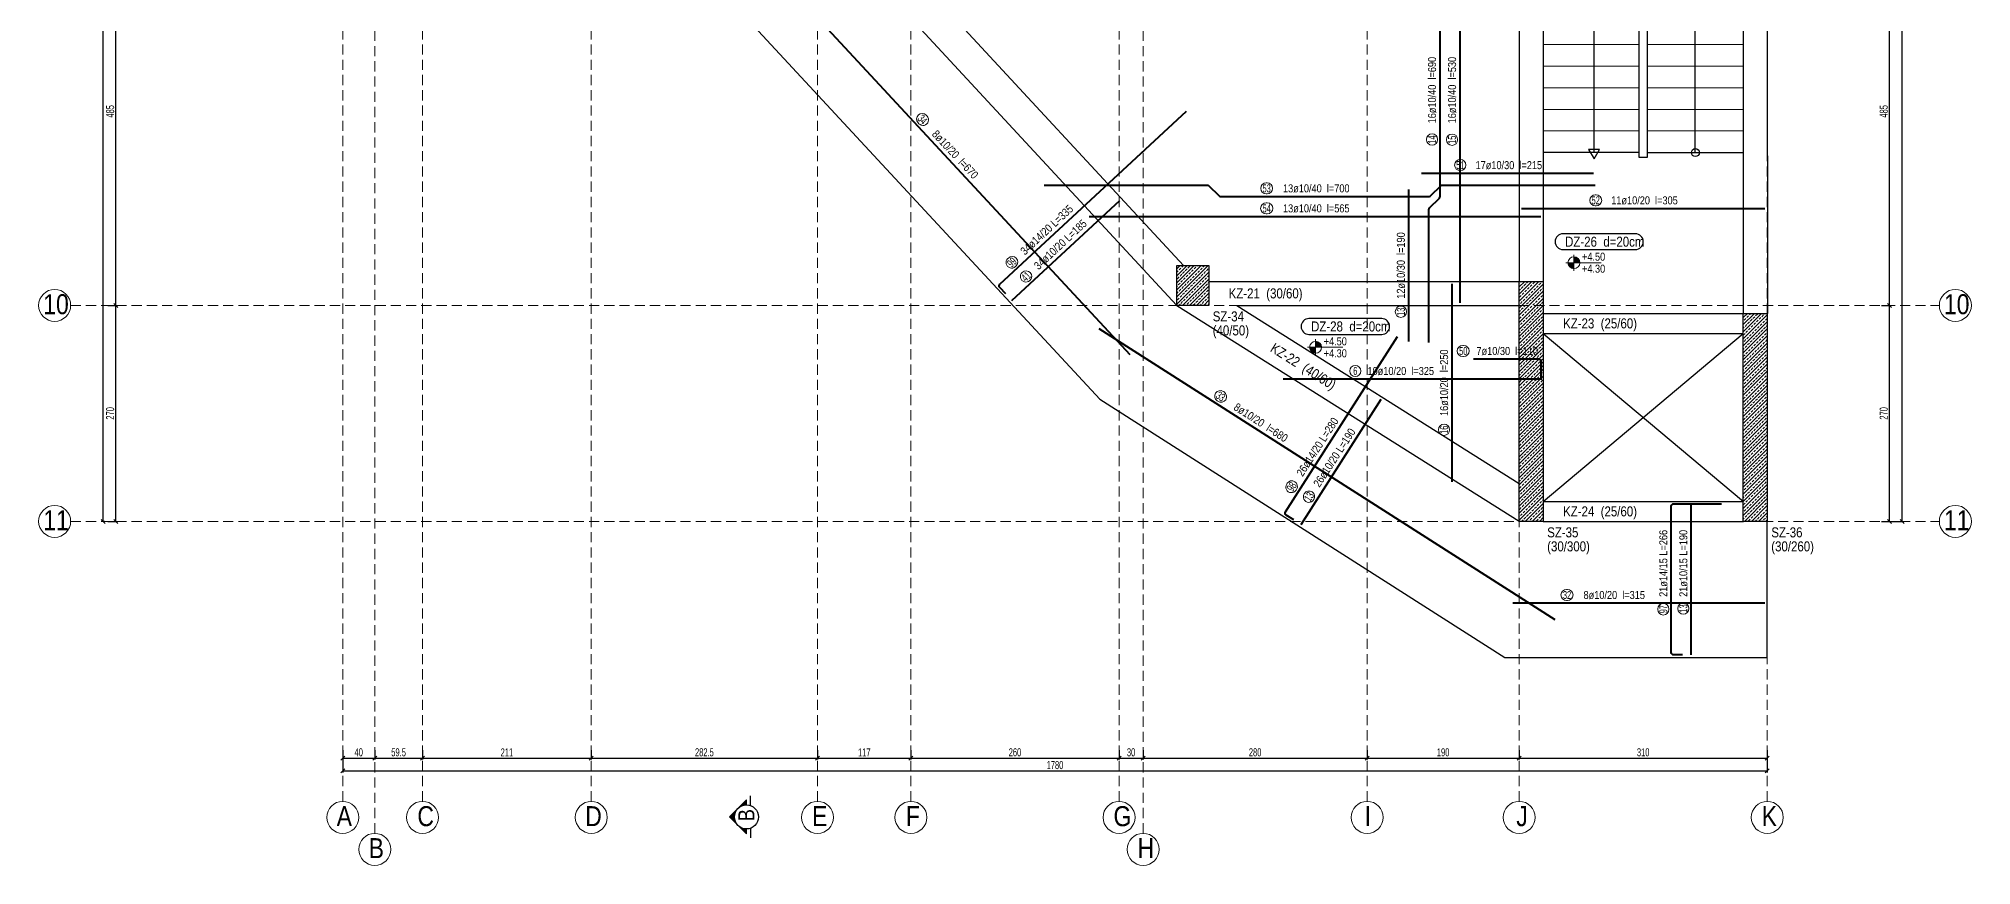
# Model space of a CAD drawing. Header units: millimetres. Extents: x 1615 to 4310, y 554 to 6583.
# Drawn here: x 1892 to 4307, y 554 to 1587 of the extents above; entities that cross this region are included whole.
import ezdxf
from ezdxf.enums import TextEntityAlignment as Align

# ---------------------------------------------------------------- set-up
doc = ezdxf.new("R2010")
doc.units = ezdxf.units.MM
doc.linetypes.add('DASHED', pattern=[19.05, 12.7, -6.35])
for name, color, linetype, lineweight in [('AKS BALONU (BEYKENT)', 7, 'Continuous', 20), ('AKS CIZGISI (BEYKENT)', 252, 'DASHED', 20), ('AKS NO (BEYKENT)', 3, 'Continuous', 20), ('AKS OLCU (BEYKENT)', 200, 'Continuous', 20), ('CIZGI (BEYKENT)', 1, 'Continuous', 20), ('DONATI (BEYKENT)', 4, 'Continuous', 40), ('DONATI YAZISI (BEYKENT)', 3, 'Continuous', 20), ('DOSEME ISMI (BEYKENT)', 9, 'Continuous', 20), ('DOSEME PAFTA (BEYKENT)', 3, 'Continuous', 20), ('DOSEME SINIRI (BEYKENT)', 2, 'Continuous', 30), ('KESIT (BEYKENT)', 151, 'Continuous', 25), ('KESIT ISMI (BEYKENT)', 6, 'Continuous', 20), ('KIRIS (BEYKENT)', 2, 'Continuous', 30), ('KIRIS ISMI (BEYKENT)', 40, 'Continuous', 20), ('KOLON (BEYKENT)', 3, 'Continuous', 30), ('KOLON ISMI (BEYKENT)', 91, 'Continuous', 20), ('KOT CIZGI (BEYKENT)', 120, 'Continuous', 20), ('KOT YAZI (BEYKENT)', 7, 'Continuous', 20), ('MERDIVEN (BEYKENT)', 5, 'Continuous', 20), ('MERDIVEN YAZI (BEYKENT)', 51, 'Continuous', 20), ('POZ BALON (BEYKENT)', 14, 'Continuous', 20), ('POZ NO (BEYKENT)', 2, 'Continuous', 20), ('TARAMA (BEYKENT)', 252, 'Continuous', 20)]:
    doc.layers.add(name, color=color, linetype=linetype, lineweight=lineweight)
doc.styles.add('DONATI YAZISI (BEYKENT)', font='')
doc.styles.add('DSMOLC-50', font='Bahnschrift Light Condensed', dxfattribs={"width": 0.75, "height": 10})
doc.styles.add('KOT (BEYKENT)', font='')
doc.styles.add('YAZI (BEYKENT)', font='')
doc.styles.get('DONATI YAZISI (BEYKENT)').set_extended_font_data('Bahnschrift Light Condensed')
doc.styles.get('KOT (BEYKENT)').set_extended_font_data('Bahnschrift Light Condensed')
doc.styles.get('YAZI (BEYKENT)').set_extended_font_data('Bahnschrift Light Condensed')
doc.dimstyles.new('DSMOLC-50', dxfattribs={"dimtxt": 10, "dimasz": 5, "dimexe": 2, "dimexo": 2, "dimgap": 2, "dimtad": 1, "dimdec": 1, "dimrnd": 0.5, "dimzin": 12, "dimdsep": 46, "dimtxsty": 'DSMOLC-50', "dimblk": 'OBLIQUE', "dimblk1": 'OBLIQUE', "dimblk2": 'OBLIQUE', "dimcen": 0, "dimclrt": 7, "dimadec": 0, "dimazin": 0, "dimtfac": 1, "dimtdec": 4, "dimtix": 1, "dimtmove": 2, "dimatfit": 3, "dimfxl": 1, "dimtzin": 0, "dimarcsym": 0})
pattern_1 = [(45, (710.462, 2753.136), (-4.419417, 4.419417), []), (45, (714.881, 2753.136), (-4.419417, 4.419417), [3.125, -1.5625])]

# ---------------------------------------------------------------- blocks, each defined once
blk = doc.blocks.new('_Oblique')
at = {"color": 0, "linetype": 'ByBlock', "lineweight": -2}
blk.add_line((-0.5, -0.5), (0.5, 0.5), dxfattribs=at)
blk = doc.blocks.new('*D122')
at = {"layer": 'AKS OLCU (BEYKENT)', "color": 0, "lineweight": -2, "transparency": 16777216}
for p, q in [((4194.4, 1253.6), (4206.4, 1253.6)), ((4204.4, 983.6), (4204.4, 1253.6)), ((4194.4, 983.6), (4206.4, 983.6))]:
    blk.add_line(p, q, dxfattribs=at)
at = {"layer": 'DEFPOINTS', "color": 0, "transparency": 16777216}
for p in [(4192.4, 1253.6), (4204.4, 1253.6), (4192.4, 983.6)]:
    blk.add_point(p, dxfattribs=at)
at = {"layer": 'AKS OLCU (BEYKENT)', "color": 0, "lineweight": -2, "transparency": 16777216, "xscale": 5, "yscale": 5, "zscale": 5}
for p, rotation in [((4204.4, 1253.6), 90), ((4204.4, 983.6), 270)]:
    blk.add_blockref('_Oblique', p, dxfattribs=dict(at, rotation=rotation))
at = {"layer": 'AKS OLCU (BEYKENT)', "color": 7, "transparency": 16777216, "insert": (4197.3, 1118.6), "char_height": 10, "attachment_point": 5, "rotation": 90, "style": 'DSMOLC-50'}
blk.add_mtext('270', dxfattribs=at)
blk = doc.blocks.new('*D123')
at = {"layer": 'AKS OLCU (BEYKENT)', "color": 0, "lineweight": -2, "transparency": 16777216}
for p, q in [((4194.4, 1738.6), (4206.4, 1738.6)), ((4204.4, 1253.6), (4204.4, 1738.6)), ((4194.4, 1253.6), (4206.4, 1253.6))]:
    blk.add_line(p, q, dxfattribs=at)
at = {"layer": 'DEFPOINTS', "color": 0, "transparency": 16777216}
for p in [(4192.4, 1738.6), (4204.4, 1738.6), (4192.4, 1253.6)]:
    blk.add_point(p, dxfattribs=at)
at = {"layer": 'AKS OLCU (BEYKENT)', "color": 0, "lineweight": -2, "transparency": 16777216, "xscale": 5, "yscale": 5, "zscale": 5}
for p, rotation in [((4204.4, 1738.6), 90), ((4204.4, 1253.6), 270)]:
    blk.add_blockref('_Oblique', p, dxfattribs=dict(at, rotation=rotation))
at = {"layer": 'AKS OLCU (BEYKENT)', "color": 7, "transparency": 16777216, "insert": (4197.3, 1496.1), "char_height": 10, "attachment_point": 5, "rotation": 90, "style": 'DSMOLC-50'}
blk.add_mtext('485', dxfattribs=at)
blk = doc.blocks.new('*D132')
at = {"layer": 'AKS OLCU (BEYKENT)', "color": 0, "lineweight": -2, "transparency": 16777216}
for p, q in [((4194.4, 5978.6), (4222.4, 5978.6)), ((4220.4, 983.6), (4220.4, 5978.6)), ((4194.4, 983.6), (4222.4, 983.6))]:
    blk.add_line(p, q, dxfattribs=at)
at = {"layer": 'DEFPOINTS', "color": 0, "transparency": 16777216}
for p in [(4192.4, 5978.6), (4220.4, 5978.6), (4192.4, 983.6)]:
    blk.add_point(p, dxfattribs=at)
at = {"layer": 'AKS OLCU (BEYKENT)', "color": 0, "lineweight": -2, "transparency": 16777216, "xscale": 5, "yscale": 5, "zscale": 5}
for p, rotation in [((4220.4, 5978.6), 90), ((4220.4, 983.6), 270)]:
    blk.add_blockref('_Oblique', p, dxfattribs=dict(at, rotation=rotation))
at = {"layer": 'AKS OLCU (BEYKENT)', "color": 7, "transparency": 16777216, "insert": (4213.3, 3481.1), "char_height": 10, "attachment_point": 5, "rotation": 90, "style": 'DSMOLC-50'}
blk.add_mtext('4995', dxfattribs=at)
blk = doc.blocks.new('*D133')
at = {"layer": 'AKS OLCU (BEYKENT)', "color": 0, "lineweight": -2, "transparency": 16777216}
for p, q in [((2271.7, 697.8), (2271.7, 685.8)), ((2271.7, 687.8), (2311.7, 687.8)), ((2311.7, 697.8), (2311.7, 685.8))]:
    blk.add_line(p, q, dxfattribs=at)
at = {"layer": 'DEFPOINTS', "color": 0, "transparency": 16777216}
for p in [(2271.7, 699.8), (2311.7, 699.8), (2311.7, 687.8)]:
    blk.add_point(p, dxfattribs=at)
at = {"layer": 'AKS OLCU (BEYKENT)', "color": 0, "lineweight": -2, "transparency": 16777216, "xscale": 5, "yscale": 5, "zscale": 5, "rotation": 180}
blk.add_blockref('_Oblique', (2271.7, 687.8), dxfattribs=at)
at = {"layer": 'AKS OLCU (BEYKENT)', "color": 0, "lineweight": -2, "transparency": 16777216, "xscale": 5, "yscale": 5, "zscale": 5}
blk.add_blockref('_Oblique', (2311.7, 687.8), dxfattribs=at)
at = {"layer": 'AKS OLCU (BEYKENT)', "color": 7, "transparency": 16777216, "insert": (2291.7, 694.9), "char_height": 10, "attachment_point": 5, "style": 'DSMOLC-50'}
blk.add_mtext('40', dxfattribs=at)
blk = doc.blocks.new('*D134')
at = {"layer": 'AKS OLCU (BEYKENT)', "color": 0, "lineweight": -2, "transparency": 16777216}
for p, q in [((2311.7, 697.8), (2311.7, 685.8)), ((2311.7, 687.8), (2371.3, 687.8)), ((2371.3, 697.8), (2371.3, 685.8))]:
    blk.add_line(p, q, dxfattribs=at)
at = {"layer": 'DEFPOINTS', "color": 0, "transparency": 16777216}
for p in [(2311.7, 699.8), (2371.3, 699.8), (2371.3, 687.8)]:
    blk.add_point(p, dxfattribs=at)
at = {"layer": 'AKS OLCU (BEYKENT)', "color": 0, "lineweight": -2, "transparency": 16777216, "xscale": 5, "yscale": 5, "zscale": 5, "rotation": 180}
blk.add_blockref('_Oblique', (2311.7, 687.8), dxfattribs=at)
at = {"layer": 'AKS OLCU (BEYKENT)', "color": 0, "lineweight": -2, "transparency": 16777216, "xscale": 5, "yscale": 5, "zscale": 5}
blk.add_blockref('_Oblique', (2371.3, 687.8), dxfattribs=at)
at = {"layer": 'AKS OLCU (BEYKENT)', "color": 7, "transparency": 16777216, "insert": (2341.5, 694.9), "char_height": 10, "attachment_point": 5, "style": 'DSMOLC-50'}
blk.add_mtext('59.5', dxfattribs=at)
blk = doc.blocks.new('*D69')
at = {"layer": 'AKS OLCU (BEYKENT)', "color": 0, "lineweight": -2, "transparency": 16777216}
for p, q in [((2371.3, 697.8), (2371.3, 685.8)), ((2371.3, 687.8), (2582.3, 687.8)), ((2582.3, 697.8), (2582.3, 685.8))]:
    blk.add_line(p, q, dxfattribs=at)
at = {"layer": 'DEFPOINTS', "color": 0, "transparency": 16777216}
for p in [(2371.3, 699.8), (2582.3, 699.8), (2582.3, 687.8)]:
    blk.add_point(p, dxfattribs=at)
at = {"layer": 'AKS OLCU (BEYKENT)', "color": 0, "lineweight": -2, "transparency": 16777216, "xscale": 5, "yscale": 5, "zscale": 5, "rotation": 180}
blk.add_blockref('_Oblique', (2371.3, 687.8), dxfattribs=at)
at = {"layer": 'AKS OLCU (BEYKENT)', "color": 0, "lineweight": -2, "transparency": 16777216, "xscale": 5, "yscale": 5, "zscale": 5}
blk.add_blockref('_Oblique', (2582.3, 687.8), dxfattribs=at)
at = {"layer": 'AKS OLCU (BEYKENT)', "color": 7, "transparency": 16777216, "insert": (2476.8, 694.8), "char_height": 10, "attachment_point": 5, "style": 'DSMOLC-50'}
blk.add_mtext('211', dxfattribs=at)
blk = doc.blocks.new('*D70')
at = {"layer": 'AKS OLCU (BEYKENT)', "color": 0, "lineweight": -2, "transparency": 16777216}
for p, q in [((2582.3, 697.8), (2582.3, 685.8)), ((2582.3, 687.8), (2865, 687.8)), ((2865, 697.8), (2865, 685.8))]:
    blk.add_line(p, q, dxfattribs=at)
at = {"layer": 'DEFPOINTS', "color": 0, "transparency": 16777216}
for p in [(2582.3, 699.8), (2865, 699.8), (2865, 687.8)]:
    blk.add_point(p, dxfattribs=at)
at = {"layer": 'AKS OLCU (BEYKENT)', "color": 0, "lineweight": -2, "transparency": 16777216, "xscale": 5, "yscale": 5, "zscale": 5, "rotation": 180}
blk.add_blockref('_Oblique', (2582.3, 687.8), dxfattribs=at)
at = {"layer": 'AKS OLCU (BEYKENT)', "color": 0, "lineweight": -2, "transparency": 16777216, "xscale": 5, "yscale": 5, "zscale": 5}
blk.add_blockref('_Oblique', (2865, 687.8), dxfattribs=at)
at = {"layer": 'AKS OLCU (BEYKENT)', "color": 7, "transparency": 16777216, "insert": (2723.6, 694.9), "char_height": 10, "attachment_point": 5, "style": 'DSMOLC-50'}
blk.add_mtext('282.5', dxfattribs=at)
blk = doc.blocks.new('*D71')
at = {"layer": 'AKS OLCU (BEYKENT)', "color": 0, "lineweight": -2, "transparency": 16777216}
for p, q in [((2865, 697.8), (2865, 685.8)), ((2865, 687.8), (2981.7, 687.8)), ((2981.7, 697.8), (2981.7, 685.8))]:
    blk.add_line(p, q, dxfattribs=at)
at = {"layer": 'DEFPOINTS', "color": 0, "transparency": 16777216}
for p in [(2865, 699.8), (2981.7, 699.8), (2981.7, 687.8)]:
    blk.add_point(p, dxfattribs=at)
at = {"layer": 'AKS OLCU (BEYKENT)', "color": 0, "lineweight": -2, "transparency": 16777216, "xscale": 5, "yscale": 5, "zscale": 5, "rotation": 180}
blk.add_blockref('_Oblique', (2865, 687.8), dxfattribs=at)
at = {"layer": 'AKS OLCU (BEYKENT)', "color": 0, "lineweight": -2, "transparency": 16777216, "xscale": 5, "yscale": 5, "zscale": 5}
blk.add_blockref('_Oblique', (2981.7, 687.8), dxfattribs=at)
at = {"layer": 'AKS OLCU (BEYKENT)', "color": 7, "transparency": 16777216, "insert": (2923.4, 694.8), "char_height": 10, "attachment_point": 5, "style": 'DSMOLC-50'}
blk.add_mtext('117', dxfattribs=at)
blk = doc.blocks.new('*D72')
at = {"layer": 'AKS OLCU (BEYKENT)', "color": 0, "lineweight": -2, "transparency": 16777216}
for p, q in [((2981.7, 697.8), (2981.7, 685.8)), ((2981.7, 687.8), (3241.7, 687.8)), ((3241.7, 697.8), (3241.7, 685.8))]:
    blk.add_line(p, q, dxfattribs=at)
at = {"layer": 'DEFPOINTS', "color": 0, "transparency": 16777216}
for p in [(2981.7, 699.8), (3241.7, 699.8), (3241.7, 687.8)]:
    blk.add_point(p, dxfattribs=at)
at = {"layer": 'AKS OLCU (BEYKENT)', "color": 0, "lineweight": -2, "transparency": 16777216, "xscale": 5, "yscale": 5, "zscale": 5, "rotation": 180}
blk.add_blockref('_Oblique', (2981.7, 687.8), dxfattribs=at)
at = {"layer": 'AKS OLCU (BEYKENT)', "color": 0, "lineweight": -2, "transparency": 16777216, "xscale": 5, "yscale": 5, "zscale": 5}
blk.add_blockref('_Oblique', (3241.7, 687.8), dxfattribs=at)
at = {"layer": 'AKS OLCU (BEYKENT)', "color": 7, "transparency": 16777216, "insert": (3111.7, 694.9), "char_height": 10, "attachment_point": 5, "style": 'DSMOLC-50'}
blk.add_mtext('260', dxfattribs=at)
blk = doc.blocks.new('*D73')
at = {"layer": 'AKS OLCU (BEYKENT)', "color": 0, "lineweight": -2, "transparency": 16777216}
for p, q in [((3241.7, 697.8), (3241.7, 685.8)), ((3241.7, 687.8), (3271.8, 687.8)), ((3271.8, 697.8), (3271.8, 685.8))]:
    blk.add_line(p, q, dxfattribs=at)
at = {"layer": 'DEFPOINTS', "color": 0, "transparency": 16777216}
for p in [(3241.7, 699.8), (3271.8, 699.8), (3271.8, 687.8)]:
    blk.add_point(p, dxfattribs=at)
at = {"layer": 'AKS OLCU (BEYKENT)', "color": 0, "lineweight": -2, "transparency": 16777216, "xscale": 5, "yscale": 5, "zscale": 5, "rotation": 180}
blk.add_blockref('_Oblique', (3241.7, 687.8), dxfattribs=at)
at = {"layer": 'AKS OLCU (BEYKENT)', "color": 0, "lineweight": -2, "transparency": 16777216, "xscale": 5, "yscale": 5, "zscale": 5}
blk.add_blockref('_Oblique', (3271.8, 687.8), dxfattribs=at)
at = {"layer": 'AKS OLCU (BEYKENT)', "color": 7, "transparency": 16777216, "insert": (3256.8, 694.9), "char_height": 10, "attachment_point": 5, "style": 'DSMOLC-50'}
blk.add_mtext('30', dxfattribs=at)
blk = doc.blocks.new('*D74')
at = {"layer": 'AKS OLCU (BEYKENT)', "color": 0, "lineweight": -2, "transparency": 16777216}
for p, q in [((3271.8, 697.8), (3271.8, 685.8)), ((3271.8, 687.8), (3551.7, 687.8)), ((3551.7, 697.8), (3551.7, 685.8))]:
    blk.add_line(p, q, dxfattribs=at)
at = {"layer": 'DEFPOINTS', "color": 0, "transparency": 16777216}
for p in [(3271.8, 699.8), (3551.7, 699.8), (3551.7, 687.8)]:
    blk.add_point(p, dxfattribs=at)
at = {"layer": 'AKS OLCU (BEYKENT)', "color": 0, "lineweight": -2, "transparency": 16777216, "xscale": 5, "yscale": 5, "zscale": 5, "rotation": 180}
blk.add_blockref('_Oblique', (3271.8, 687.8), dxfattribs=at)
at = {"layer": 'AKS OLCU (BEYKENT)', "color": 0, "lineweight": -2, "transparency": 16777216, "xscale": 5, "yscale": 5, "zscale": 5}
blk.add_blockref('_Oblique', (3551.7, 687.8), dxfattribs=at)
at = {"layer": 'AKS OLCU (BEYKENT)', "color": 7, "transparency": 16777216, "insert": (3411.8, 694.9), "char_height": 10, "attachment_point": 5, "style": 'DSMOLC-50'}
blk.add_mtext('280', dxfattribs=at)
blk = doc.blocks.new('*D75')
at = {"layer": 'AKS OLCU (BEYKENT)', "color": 0, "lineweight": -2, "transparency": 16777216}
for p, q in [((3551.7, 697.8), (3551.7, 685.8)), ((3551.7, 687.8), (3741.7, 687.8)), ((3741.7, 697.8), (3741.7, 685.8))]:
    blk.add_line(p, q, dxfattribs=at)
at = {"layer": 'DEFPOINTS', "color": 0, "transparency": 16777216}
for p in [(3551.7, 699.8), (3741.7, 699.8), (3741.7, 687.8)]:
    blk.add_point(p, dxfattribs=at)
at = {"layer": 'AKS OLCU (BEYKENT)', "color": 0, "lineweight": -2, "transparency": 16777216, "xscale": 5, "yscale": 5, "zscale": 5, "rotation": 180}
blk.add_blockref('_Oblique', (3551.7, 687.8), dxfattribs=at)
at = {"layer": 'AKS OLCU (BEYKENT)', "color": 0, "lineweight": -2, "transparency": 16777216, "xscale": 5, "yscale": 5, "zscale": 5}
blk.add_blockref('_Oblique', (3741.7, 687.8), dxfattribs=at)
at = {"layer": 'AKS OLCU (BEYKENT)', "color": 7, "transparency": 16777216, "insert": (3646.7, 694.9), "char_height": 10, "attachment_point": 5, "style": 'DSMOLC-50'}
blk.add_mtext('190', dxfattribs=at)
blk = doc.blocks.new('*D76')
at = {"layer": 'AKS OLCU (BEYKENT)', "color": 0, "lineweight": -2, "transparency": 16777216}
for p, q in [((3741.7, 697.8), (3741.7, 685.8)), ((3741.7, 687.8), (4051.7, 687.8)), ((4051.7, 697.8), (4051.7, 685.8))]:
    blk.add_line(p, q, dxfattribs=at)
at = {"layer": 'DEFPOINTS', "color": 0, "transparency": 16777216}
for p in [(3741.7, 699.8), (4051.7, 699.8), (4051.7, 687.8)]:
    blk.add_point(p, dxfattribs=at)
at = {"layer": 'AKS OLCU (BEYKENT)', "color": 0, "lineweight": -2, "transparency": 16777216, "xscale": 5, "yscale": 5, "zscale": 5, "rotation": 180}
blk.add_blockref('_Oblique', (3741.7, 687.8), dxfattribs=at)
at = {"layer": 'AKS OLCU (BEYKENT)', "color": 0, "lineweight": -2, "transparency": 16777216, "xscale": 5, "yscale": 5, "zscale": 5}
blk.add_blockref('_Oblique', (4051.7, 687.8), dxfattribs=at)
at = {"layer": 'AKS OLCU (BEYKENT)', "color": 7, "transparency": 16777216, "insert": (3896.7, 694.9), "char_height": 10, "attachment_point": 5, "style": 'DSMOLC-50'}
blk.add_mtext('310', dxfattribs=at)
blk = doc.blocks.new('*D77')
at = {"layer": 'AKS OLCU (BEYKENT)', "color": 0, "lineweight": -2, "transparency": 16777216}
for p, q in [((2271.7, 697.8), (2271.7, 669.8)), ((4051.7, 697.8), (4051.7, 669.8)), ((2271.7, 671.8), (4051.7, 671.8))]:
    blk.add_line(p, q, dxfattribs=at)
at = {"layer": 'DEFPOINTS', "color": 0, "transparency": 16777216}
for p in [(2271.7, 699.8), (4051.7, 699.8), (4051.7, 671.8)]:
    blk.add_point(p, dxfattribs=at)
at = {"layer": 'AKS OLCU (BEYKENT)', "color": 0, "lineweight": -2, "transparency": 16777216, "xscale": 5, "yscale": 5, "zscale": 5, "rotation": 180}
blk.add_blockref('_Oblique', (2271.7, 671.8), dxfattribs=at)
at = {"layer": 'AKS OLCU (BEYKENT)', "color": 0, "lineweight": -2, "transparency": 16777216, "xscale": 5, "yscale": 5, "zscale": 5}
blk.add_blockref('_Oblique', (4051.7, 671.8), dxfattribs=at)
at = {"layer": 'AKS OLCU (BEYKENT)', "color": 7, "transparency": 16777216, "insert": (3161.7, 678.9), "char_height": 10, "attachment_point": 5, "style": 'DSMOLC-50'}
blk.add_mtext('1780', dxfattribs=at)
blk = doc.blocks.new('*D78')
at = {"layer": 'AKS OLCU (BEYKENT)', "color": 0, "lineweight": -2, "transparency": 16777216}
for p, q in [((1978.2, 1253.6), (1990.2, 1253.6)), ((1988.2, 983.6), (1988.2, 1253.6)), ((1978.2, 983.6), (1990.2, 983.6))]:
    blk.add_line(p, q, dxfattribs=at)
at = {"layer": 'DEFPOINTS', "color": 0, "transparency": 16777216}
for p in [(1976.2, 1253.6), (1988.2, 1253.6), (1976.2, 983.6)]:
    blk.add_point(p, dxfattribs=at)
at = {"layer": 'AKS OLCU (BEYKENT)', "color": 0, "lineweight": -2, "transparency": 16777216, "xscale": 5, "yscale": 5, "zscale": 5}
for p, rotation in [((1988.2, 1253.6), 90), ((1988.2, 983.6), 270)]:
    blk.add_blockref('_Oblique', p, dxfattribs=dict(at, rotation=rotation))
at = {"layer": 'AKS OLCU (BEYKENT)', "color": 7, "transparency": 16777216, "insert": (1981.1, 1118.6), "char_height": 10, "attachment_point": 5, "rotation": 90, "style": 'DSMOLC-50'}
blk.add_mtext('270', dxfattribs=at)
blk = doc.blocks.new('*D79')
at = {"layer": 'AKS OLCU (BEYKENT)', "color": 0, "lineweight": -2, "transparency": 16777216}
for p, q in [((1978.2, 1738.6), (1990.2, 1738.6)), ((1988.2, 1253.6), (1988.2, 1738.6)), ((1978.2, 1253.6), (1990.2, 1253.6))]:
    blk.add_line(p, q, dxfattribs=at)
at = {"layer": 'DEFPOINTS', "color": 0, "transparency": 16777216}
for p in [(1976.2, 1738.6), (1988.2, 1738.6), (1976.2, 1253.6)]:
    blk.add_point(p, dxfattribs=at)
at = {"layer": 'AKS OLCU (BEYKENT)', "color": 0, "lineweight": -2, "transparency": 16777216, "xscale": 5, "yscale": 5, "zscale": 5}
for p, rotation in [((1988.2, 1738.6), 90), ((1988.2, 1253.6), 270)]:
    blk.add_blockref('_Oblique', p, dxfattribs=dict(at, rotation=rotation))
at = {"layer": 'AKS OLCU (BEYKENT)', "color": 7, "transparency": 16777216, "insert": (1981.1, 1496.1), "char_height": 10, "attachment_point": 5, "rotation": 90, "style": 'DSMOLC-50'}
blk.add_mtext('485', dxfattribs=at)
blk = doc.blocks.new('*D88')
at = {"layer": 'AKS OLCU (BEYKENT)', "color": 0, "lineweight": -2, "transparency": 16777216}
for p, q in [((1974.2, 5978.6), (1970.2, 5978.6)), ((1972.2, 983.6), (1972.2, 5978.6)), ((1974.2, 983.6), (1970.2, 983.6))]:
    blk.add_line(p, q, dxfattribs=at)
at = {"layer": 'DEFPOINTS', "color": 0, "transparency": 16777216}
for p in [(1972.2, 5978.6), (1976.2, 5978.6), (1976.2, 983.6)]:
    blk.add_point(p, dxfattribs=at)
at = {"layer": 'AKS OLCU (BEYKENT)', "color": 0, "lineweight": -2, "transparency": 16777216, "xscale": 5, "yscale": 5, "zscale": 5}
for p, rotation in [((1972.2, 5978.6), 90), ((1972.2, 983.6), 270)]:
    blk.add_blockref('_Oblique', p, dxfattribs=dict(at, rotation=rotation))
at = {"layer": 'AKS OLCU (BEYKENT)', "color": 7, "transparency": 16777216, "insert": (1965.1, 3481.1), "char_height": 10, "attachment_point": 5, "rotation": 90, "style": 'DSMOLC-50'}
blk.add_mtext('4995', dxfattribs=at)

msp = doc.modelspace()

# ---------------------------------------------------------------- hatches: boundary and pattern name
at = {"layer": 'KESIT (BEYKENT)', "lineweight": -3}
h = msp.add_hatch(color=256, dxfattribs=at)
h.dxf.hatch_style = 1
h.paths.add_polyline_path([(2776.2, 635.33), (2765.59, 624.73, -0.1989124), (2776.2, 629.12)])
h = msp.add_hatch(color=256, dxfattribs=at)
h.dxf.hatch_style = 1
h.paths.add_polyline_path([(2765.59, 624.73), (2754.98, 614.12), (2765.59, 603.51, -0.1989124), (2761.2, 614.12, -0.1989124)])
h = msp.add_hatch(color=256, dxfattribs=at)
h.dxf.hatch_style = 1
h.paths.add_polyline_path([(2776.2, 599.12, -0.1989124), (2765.59, 603.51), (2776.2, 592.91)])
at = {"layer": 'KOT CIZGI (BEYKENT)'}
h = msp.add_hatch(color=256, dxfattribs=at)
h.dxf.hatch_style = 1
h.paths.add_polyline_path([(3810.23, 1306.99), (3802.73, 1306.99, 0.4142136), (3810.23, 1299.49)])
h = msp.add_hatch(color=256, dxfattribs=at)
h.dxf.hatch_style = 1
h.paths.add_polyline_path([(3810.23, 1314.49), (3810.23, 1306.99), (3817.73, 1306.99, 0.4142136)])
h = msp.add_hatch(color=256, dxfattribs=at)
h.dxf.hatch_style = 1
h.paths.add_polyline_path([(3487.41, 1208.68), (3487.41, 1201.18), (3494.91, 1201.18, 0.4142136)])
h = msp.add_hatch(color=256, dxfattribs=at)
h.dxf.hatch_style = 1
h.paths.add_polyline_path([(3487.41, 1201.18), (3479.91, 1201.18, 0.4142136), (3487.41, 1193.68)])
at = {"layer": 'TARAMA (BEYKENT)'}
h = msp.add_hatch(dxfattribs=at)
h.set_pattern_fill('ANSI33', color=256, style=0, pattern_type=0)
h.set_pattern_definition(pattern_1)
h.paths.add_polyline_path([(3313.83, 1303.6), (3353.83, 1303.6), (3353.83, 1253.6), (3313.83, 1253.6)], flags=0)
h = msp.add_hatch(dxfattribs=at)
h.set_pattern_fill('ANSI33', color=256, style=0, pattern_type=0)
h.set_pattern_definition(pattern_1)
h.paths.add_polyline_path([(3741.74, 1283.6), (3771.74, 1283.6), (3771.74, 983.6), (3741.74, 983.6)], flags=0)
h = msp.add_hatch(dxfattribs=at)
h.set_pattern_fill('ANSI33', color=256, style=0, pattern_type=0)
h.set_pattern_definition(pattern_1)
h.paths.add_polyline_path([(4021.74, 1243.6), (4051.74, 1243.6), (4051.74, 983.6), (4021.74, 983.6)], flags=0)

# ---------------------------------------------------------------- linework, layer by layer
at = {"layer": 'AKS BALONU (BEYKENT)'}
for centre in [(1911.74, 1253.6), (4286.74, 1253.6), (1911.74, 983.6), (4286.74, 983.6), (2271.74, 613.6), (2371.31, 613.6), (2582.32, 613.6), (2864.98, 613.6), (2981.74, 613.6), (3241.74, 613.6), (3551.74, 613.6), (3741.74, 613.6), (4051.74, 613.6), (2311.74, 573.6), (3271.84, 573.6)]:
    msp.add_circle(centre, 20, dxfattribs=at)
at = {"layer": 'AKS CIZGISI (BEYKENT)'}
for p, q in [((2311.74, 593.6), (2311.74, 6313.6)), ((3271.84, 593.6), (3271.84, 6313.6)), ((2271.74, 633.6), (2271.74, 6273.6)), ((2371.31, 633.6), (2371.31, 6273.6)), ((2582.32, 633.6), (2582.32, 6273.6)), ((2864.98, 633.6), (2864.98, 6273.6)), ((2981.74, 633.6), (2981.74, 6273.6)), ((3241.74, 633.6), (3241.74, 6273.6)), ((3551.74, 633.6), (3551.74, 6273.6)), ((3741.74, 633.6), (3741.74, 6273.6)), ((4051.74, 633.6), (4051.74, 6273.6)), ((1931.74, 1253.6), (4266.74, 1253.6)), ((1931.74, 983.6), (4266.74, 983.6))]:
    msp.add_line(p, q, dxfattribs=at)
at = {"layer": 'CIZGI (BEYKENT)', "lineweight": -3}
for p, q in [((3771.74, 1008.6), (4021.74, 1218.6)), ((3771.74, 1218.6), (4021.84, 1008.6))]:
    msp.add_line(p, q, dxfattribs=at)
at = {"layer": 'DONATI (BEYKENT)'}
for points in [[(3628.87, 1207.39), (3628.87, 1373.36, -0.1989124), (3629.75, 1375.48), (3641.99, 1387.72, 0.1989124), (3642.87, 1389.84), (3642.87, 1632.36, 0.1989124), (3641.99, 1634.48), (3629.75, 1646.72, -0.1989124), (3628.87, 1648.84), (3628.87, 1885.79)], [(3100.21, 1267.85), (3092.73, 1275.92, -0.4142136), (3092.89, 1280.16), (3326.11, 1496.33)], [(3148.21, 1403.91), (3351.92, 1403.91, -0.1989124), (3354.04, 1403.03), (3366.28, 1390.79, 0.1989124), (3368.4, 1389.91), (3629.28, 1389.91, 0.1989124), (3631.4, 1390.79), (3643.64, 1403.03, -0.1989124), (3645.76, 1403.91), (3836.61, 1403.91)], [(3459.95, 985.51), (3450.68, 991.43, -0.4142136), (3449.76, 995.57), (3589.66, 1214.72)], [(3684.74, 1186.62), (3765.74, 1186.62, -0.4142136), (3768.74, 1183.62), (3768.74, 1160.62)], [(3945.82, 816.6), (3934.82, 816.6, -0.4142136), (3931.82, 819.6), (3931.82, 1002.6, -0.4142136), (3934.82, 1005.6), (3994.62, 1005.6)]]:
    msp.add_lwpolyline(points, format="xyb", dxfattribs=at)
for points in [[(3667.87, 1256.6), (3667.87, 1785.6)], [(2801.81, 1681.33), (3255.36, 1192.02)], [(3619.72, 1418.91), (3834.71, 1418.91)], [(3107.69, 1259.79), (3242.69, 1384.92)], [(3603.87, 1208.46), (3603.87, 1398.47)], [(3204.54, 1364.91), (3768.66, 1364.91)], [(3744.64, 1374.91), (4048.81, 1374.91)], [(3657.87, 1033.22), (3657.87, 1280.6)], [(3216.48, 1224.58), (3786.32, 860.81)], [(3446.78, 1161.62), (3768.74, 1161.62)], [(3469.22, 979.59), (3569.21, 1136.22)], [(3956.82, 816.6), (3956.82, 1005.6)], [(3733.89, 881.59), (4048.74, 881.59)]]:
    msp.add_lwpolyline(points, dxfattribs=at)
at = {"layer": 'DOSEME PAFTA (BEYKENT)', "lineweight": -3}
for points in [[(3796.5, 1323.34), (3886.94, 1323.34, 1), (3886.94, 1343.12), (3796.5, 1343.12, 1)], [(3479.1, 1217.39), (3569.97, 1217.39, 1), (3569.97, 1237.17), (3479.1, 1237.17, 1)]]:
    msp.add_lwpolyline(points, format="xyb", close=True, dxfattribs=at)
at = {"layer": 'DOSEME SINIRI (BEYKENT)'}
for p, q in [((3891.74, 1444.6), (3771.74, 1444.6)), ((3901.74, 1444.6), (4021.74, 1444.6))]:
    msp.add_line(p, q, dxfattribs=at)
msp.add_lwpolyline([(3551.74, 5978.6), (3551.74, 6128.6), (2176.74, 6128.6), (2176.74, 5193.6), (2126.74, 5193.6), (2126.74, 3648.6), (2227.72, 3648.6), (2227.72, 2615.76), (2450.24, 2095.98), (2748.16, 1643.24), (3217.91, 1136.46), (3723.67, 813.6), (4051.74, 813.6), (4051.74, 983.6)], dxfattribs=at)
msp.add_lwpolyline([(3891.74, 1774.6), (3901.74, 1774.6), (3901.74, 1438.6), (3891.74, 1438.6)], close=True, dxfattribs=at)
at = {"layer": 'KESIT (BEYKENT)', "lineweight": -3, "flags": 128}
for points in [[(2776.2, 629.12), (2776.2, 635.33), (2754.98, 614.12), (2776.2, 592.91), (2776.2, 599.12)], [(2781.2, 628.26), (2781.2, 640.33)], [(2781.2, 599.98), (2781.2, 587.91)]]:
    msp.add_lwpolyline(points, dxfattribs=at)
at = {"layer": 'KESIT (BEYKENT)', "lineweight": -3}
msp.add_circle((2776.2, 614.12), 15, dxfattribs=at)
at = {"layer": 'KIRIS (BEYKENT)'}
for p, q in [((2865.05, 1738.5), (3313.73, 1253.69)), ((2919.48, 1738.6), (3322.12, 1303.5)), ((3741.64, 1708.6), (3741.64, 1283.5)), ((3771.74, 1708.6), (3771.64, 1283.5)), ((4021.84, 1708.6), (4021.74, 1243.6)), ((4051.74, 1708.6), (4051.84, 1243.5)), ((3353.73, 1283.6), (3741.64, 1283.6)), ((3314.01, 1253.5), (3741.64, 983.67)), ((3388.79, 1253.6), (3741.64, 1253.6)), ((3388.79, 1253.6), (3741.64, 1030.96)), ((3771.64, 1243.6), (4021.74, 1243.6)), ((3771.64, 1218.6), (4021.84, 1218.6)), ((3771.64, 1008.6), (4021.84, 1008.6)), ((3771.64, 983.6), (4021.84, 983.6))]:
    msp.add_line(p, q, dxfattribs=at)
at = {"layer": 'KOLON (BEYKENT)'}
for points in [[(3313.83, 1303.6), (3353.83, 1303.6), (3353.83, 1253.6), (3313.83, 1253.6)], [(3741.74, 1283.6), (3771.74, 1283.6), (3771.74, 983.6), (3741.74, 983.6)], [(4021.74, 1243.6), (4051.74, 1243.6), (4051.74, 983.6), (4021.74, 983.6)]]:
    msp.add_lwpolyline(points, close=True, dxfattribs=at)
at = {"layer": 'KOT CIZGI (BEYKENT)'}
for p, q in [((3800.23, 1306.99), (3844.26, 1306.99)), ((3810.23, 1316.99), (3810.23, 1296.99)), ((3487.41, 1211.18), (3487.41, 1191.18)), ((3477.41, 1201.18), (3521.43, 1201.18))]:
    msp.add_line(p, q, dxfattribs=at)
for centre in [(3810.23, 1306.99), (3487.41, 1201.18)]:
    msp.add_circle(centre, 7.5, dxfattribs=at)
at = {"layer": 'MERDIVEN (BEYKENT)'}
for p, q in [((3891.74, 1579.6), (3771.74, 1579.6)), ((3901.74, 1579.6), (4021.74, 1579.6)), ((3891.74, 1552.6), (3771.74, 1552.6)), ((3901.74, 1552.6), (4021.74, 1552.6)), ((3891.74, 1525.6), (3771.74, 1525.6)), ((3901.74, 1525.6), (4021.74, 1525.6)), ((3891.74, 1498.6), (3771.74, 1498.6)), ((3901.74, 1498.6), (4021.74, 1498.6)), ((3891.74, 1471.6), (3771.74, 1471.6)), ((3901.74, 1471.6), (4021.74, 1471.6))]:
    msp.add_line(p, q, dxfattribs=at)
at = {"layer": 'MERDIVEN YAZI (BEYKENT)', "lineweight": -3, "flags": 128}
msp.add_lwpolyline([(3961.74, 1444.6), (3961.74, 1828.6), (3835.1, 1828.6), (3835.1, 1444.6)], dxfattribs=at)
msp.add_lwpolyline([(3835.3, 1436.6), (3842.22, 1448.6), (3828.37, 1448.6)], close=True, dxfattribs=at)
at = {"layer": 'MERDIVEN YAZI (BEYKENT)', "lineweight": -3}
msp.add_circle((3961.94, 1444.6), 5, dxfattribs=at)
at = {"layer": 'POZ BALON (BEYKENT)'}
for p, q in [((2990.63, 1481.77), (2991.61, 1480.72)), ((3000.87, 1491.32), (3001.85, 1490.27)), ((3625.87, 1460.72), (3625.87, 1461.17)), ((3639.87, 1460.72), (3639.87, 1461.17)), ((3650.87, 1460.61), (3650.87, 1460.82)), ((3664.87, 1460.61), (3664.87, 1460.82)), ((3668.1, 1435.91), (3668.13, 1435.91)), ((3425.71, 1406.91), (3426.69, 1406.91)), ((3668.1, 1421.91), (3668.13, 1421.91)), ((3425.62, 1381.91), (3426.91, 1381.91)), ((3425.71, 1392.91), (3426.69, 1392.91)), ((3836.87, 1391.91), (3837.91, 1391.91)), ((3836.87, 1377.91), (3837.91, 1377.91)), ((3425.62, 1367.91), (3426.91, 1367.91)), ((3102.79, 1312.27), (3103.41, 1312.84)), ((3112.33, 1302.03), (3112.95, 1302.6)), ((3120.71, 1294.79), (3120.82, 1294.9)), ((3130.25, 1284.55), (3130.37, 1284.66)), ((3586.87, 1245.57), (3586.87, 1245.83)), ((3600.87, 1245.57), (3600.87, 1245.83)), ((3671.29, 1203.62), (3672.36, 1203.62)), ((3671.29, 1189.62), (3672.36, 1189.62)), ((3372.06, 1145.98), (3372.93, 1145.41)), ((3364.43, 1134.24), (3365.31, 1133.67)), ((3640.87, 1098.06), (3640.87, 1098.23)), ((3654.87, 1098.06), (3654.87, 1098.23)), ((3451.22, 1030.31), (3451.77, 1031.17)), ((3462.96, 1022.69), (3463.51, 1023.54)), ((3473.16, 1018.2), (3473.3, 1018.42)), ((3484.91, 1010.58), (3485.05, 1010.8)), ((3800.96, 898.59), (3802.06, 898.59)), ((3800.96, 884.59), (3802.06, 884.59)), ((3914.82, 873.47), (3914.82, 874.25)), ((3928.82, 873.47), (3928.82, 874.25)), ((3939.82, 874.57), (3939.82, 874.83)), ((3953.82, 874.57), (3953.82, 874.83))]:
    msp.add_line(p, q, dxfattribs=at)
msp.add_circle((3536.93, 1171.62), 7, dxfattribs=at)
for centre, start, end in [((2995.75, 1486.55), 43, 223), ((2996.73, 1485.5), 223, 43), ((3632.87, 1461.17), 0, 180), ((3632.87, 1460.72), 180, 0), ((3657.87, 1460.82), 0, 180), ((3657.87, 1460.61), 180, 0), ((3668.1, 1428.91), 90, 270), ((3668.13, 1428.91), 270, 90), ((3425.71, 1399.91), 90, 270), ((3426.69, 1399.91), 270, 90), ((3425.62, 1374.91), 90, 270), ((3426.91, 1374.91), 270, 90), ((3836.87, 1384.91), 90, 270), ((3837.91, 1384.91), 270, 90), ((3107.56, 1307.15), 133, 313), ((3108.18, 1307.72), 313, 133), ((3125.48, 1289.67), 133, 313), ((3125.6, 1289.78), 313, 133), ((3593.87, 1245.83), 0, 180), ((3593.87, 1245.57), 180, 0), ((3671.29, 1196.62), 90, 270), ((3672.36, 1196.62), 270, 90), ((3368.24, 1140.11), 57, 237), ((3369.12, 1139.54), 237, 57), ((3647.87, 1098.23), 0, 180), ((3647.87, 1098.06), 180, 0), ((3457.09, 1026.5), 147, 327), ((3457.64, 1027.35), 327, 147), ((3479.03, 1014.39), 147, 327), ((3479.18, 1014.61), 327, 147), ((3800.96, 891.59), 90, 270), ((3802.06, 891.59), 270, 90), ((3921.82, 874.25), 0, 180), ((3921.82, 873.47), 180, 0), ((3946.82, 874.83), 0, 180), ((3946.82, 874.57), 180, 0)]:
    msp.add_arc(centre, 7, start, end, dxfattribs=at)

# ---------------------------------------------------------------- texts
at = {"layer": 'AKS NO (BEYKENT)', "style": 'YAZI (BEYKENT)'}
for s, p in [('10', (1897.52, 1242.6)), ('10', (4272.52, 1242.6)), ('11', (1897.55, 972.6)), ('11', (4272.55, 972.6)), ('C', (2364.98, 602.6)), ('G', (3234.8, 602.6)), ('A', (2264.15, 602.6)), ('D', (2574.72, 602.6)), ('E', (2858.19, 602.6)), ('F', (2975.43, 602.6)), ('I', (3548.65, 602.6)), ('J', (3738.18, 602.6)), ('K', (4044.77, 602.6)), ('B', (2304.15, 562.6)), ('H', (3264.9, 562.6))]:
    msp.add_text(s, height=25, dxfattribs=at).set_placement(p)
at = {"layer": 'DONATI YAZISI (BEYKENT)', "style": 'DONATI YAZISI (BEYKENT)'}
for s, rotation, p in [(' 16ø10/40  l=690', 90, (3632.87, 1521.1)), (' 16ø10/40  l=530', 90, (3657.87, 1521.1)), (' 8ø10/20  l=670', 313, (3035.92, 1443.47)), ('34ø14/20 L=335', 43, (3151.39, 1348.02)), ('34ø10/20 L=185', 43, (3168.39, 1329.69)), ('12ø10/30  l=190', 90, (3593.87, 1303.46)), ('16ø10/20  l=250', 90, (3647.87, 1156.91)), (' 8ø10/20  l=680', 327, (3417.65, 1108.03)), ('26ø14/20 L=280', 57, (3489.71, 1076.74)), ('26ø10/20 L=190', 57, (3510.79, 1063.28)), ('21ø14/15 L=266', 90, (3921.82, 931.07)), ('21ø10/15 L=190', 90, (3946.82, 931.07))]:
    msp.add_text(s, height=10, rotation=rotation, dxfattribs=at).set_placement(p, align=Align.MIDDLE_CENTER)
for s, p in [(' 17ø10/30  l=215', (3727.21, 1428.91)), (' 13ø10/40  l=700', (3486.6, 1399.91)), (' 13ø10/40  l=565', (3486.6, 1374.91)), (' 11ø10/20  l=305', (3896.73, 1384.91)), ('7ø10/30  l=110', (3726.74, 1196.62)), ('10ø10/20  l=325', (3593.77, 1171.62)), (' 8ø10/20  l=315', (3858.92, 891.59))]:
    msp.add_text(s, height=10, dxfattribs=at).set_placement(p, align=Align.MIDDLE_CENTER)
at = {"layer": 'DOSEME ISMI (BEYKENT)', "style": 'YAZI (BEYKENT)'}
for s, p in [('DZ-26  d=20cm', (3799.14, 1326.99)), ('DZ-28  d=20cm', (3481.74, 1221.04))]:
    msp.add_text(s, height=12.5, dxfattribs=at).set_placement(p)
at = {"layer": 'KESIT ISMI (BEYKENT)', "style": 'YAZI (BEYKENT)'}
msp.add_text('B', height=20, rotation=90, dxfattribs=at).set_placement((2786.07, 608.66))
at = {"layer": 'KIRIS ISMI (BEYKENT)', "style": 'YAZI (BEYKENT)'}
for s, p in [('KZ-21  (30/60)', (3378.73, 1262.35)), ('KZ-23  (25/60)', (3796.64, 1224.85)), ('KZ-24  (25/60)', (3796.64, 989.85))]:
    msp.add_text(s, height=12.5, dxfattribs=at).set_placement(p)
msp.add_text('KZ-22  (40/60)', height=12.5, rotation=327.74905, dxfattribs=at).set_placement((3429.66, 1196.77))
at = {"layer": 'KOLON ISMI (BEYKENT)', "style": 'YAZI (BEYKENT)'}
for s, p in [('SZ-34', (3358.83, 1233.6)), ('(40/50)', (3358.83, 1216.1)), ('SZ-35', (3776.74, 963.6)), ('SZ-36', (4056.74, 963.6)), ('(30/300)', (3776.74, 946.1)), ('(30/260)', (4056.74, 946.1))]:
    msp.add_text(s, height=12.5, dxfattribs=at).set_placement(p)
at = {"layer": 'KOT YAZI (BEYKENT)', "style": 'KOT (BEYKENT)'}
for s, p in [('+4.50', (3820.23, 1309.49)), ('+4.30', (3820.23, 1294.49)), ('+4.50', (3497.41, 1203.68)), ('+4.30', (3497.41, 1188.68))]:
    msp.add_text(s, height=10, dxfattribs=at).set_placement(p)
at = {"layer": 'POZ NO (BEYKENT)', "style": 'YAZI (BEYKENT)', "width": 0.8}
for s, rotation, p in [('34', 313, (2996.24, 1486.02)), ('14', 90, (3632.87, 1460.94)), ('15', 90, (3657.87, 1460.72)), ('99', 43, (3107.87, 1307.43)), ('41', 43, (3125.54, 1289.73)), ('13', 90, (3593.87, 1245.7)), ('33', 327, (3368.68, 1139.83)), ('16', 90, (3647.87, 1098.14)), ('98', 57, (3457.37, 1026.93)), ('13', 57, (3479.1, 1014.5)), ('97', 90, (3921.82, 873.86)), ('13', 90, (3946.82, 874.7))]:
    msp.add_text(s, height=10, rotation=rotation, dxfattribs=at).set_placement(p, align=Align.MIDDLE_CENTER)
for s, p in [('51', (3668.11, 1428.91)), ('53', (3426.2, 1399.91)), ('54', (3426.27, 1374.91)), ('52', (3837.39, 1384.91)), ('50', (3671.82, 1196.62)), ('6', (3536.93, 1171.62)), ('32', (3801.51, 891.59))]:
    msp.add_text(s, height=10, dxfattribs=at).set_placement(p, align=Align.MIDDLE_CENTER)

# ---------------------------------------------------------------- dimensions: what is measured, and where the dimension line sits
at = {"layer": 'AKS OLCU (BEYKENT)'}
for base, p1, p2, picture, middle in [((1972.19, 5978.6), (1976.19, 983.6), (1976.19, 5978.6), '*D88', (1965.09, 3481.1)), ((4220.42, 5978.6), (4192.42, 983.6), (4192.42, 5978.6), '*D132', (4213.31, 3481.1)), ((1988.19, 1738.6), (1976.19, 1253.6), (1976.19, 1738.6), '*D79', (1981.09, 1496.1)), ((4204.42, 1738.6), (4192.42, 1253.6), (4192.42, 1738.6), '*D123', (4197.31, 1496.1)), ((1988.19, 1253.6), (1976.19, 983.6), (1976.19, 1253.6), '*D78', (1981.09, 1118.6)), ((4204.42, 1253.6), (4192.42, 983.6), (4192.42, 1253.6), '*D122', (4197.31, 1118.6))]:
    dim = msp.add_linear_dim(base=base, p1=p1, p2=p2, angle=90, dimstyle='DSMOLC-50', dxfattribs=at)
    dim.commit()
    dim.dimension.update_dxf_attribs({"geometry": picture, "text_midpoint": middle})
for base, p1, p2, picture, middle in [((2311.74, 687.77), (2271.74, 699.77), (2311.74, 699.77), '*D133', (2291.74, 694.87)), ((2371.31, 687.77), (2311.74, 699.77), (2371.31, 699.77), '*D134', (2341.52, 694.87)), ((2582.32, 687.77), (2371.31, 699.77), (2582.32, 699.77), '*D69', (2476.81, 694.82)), ((2864.98, 687.77), (2582.32, 699.77), (2864.98, 699.77), '*D70', (2723.65, 694.87)), ((2981.74, 687.77), (2864.98, 699.77), (2981.74, 699.77), '*D71', (2923.36, 694.77)), ((3241.74, 687.77), (2981.74, 699.77), (3241.74, 699.77), '*D72', (3111.74, 694.87)), ((3271.84, 687.77), (3241.74, 699.77), (3271.84, 699.77), '*D73', (3256.79, 694.87)), ((3551.74, 687.77), (3271.84, 699.77), (3551.74, 699.77), '*D74', (3411.79, 694.87)), ((3741.74, 687.77), (3551.74, 699.77), (3741.74, 699.77), '*D75', (3646.74, 694.87)), ((4051.74, 687.77), (3741.74, 699.77), (4051.74, 699.77), '*D76', (3896.74, 694.87)), ((4051.74, 671.77), (2271.74, 699.77), (4051.74, 699.77), '*D77', (3161.74, 678.87))]:
    dim = msp.add_linear_dim(base=base, p1=p1, p2=p2, dimstyle='DSMOLC-50', dxfattribs=at)
    dim.commit()
    dim.dimension.update_dxf_attribs({"geometry": picture, "text_midpoint": middle})

doc.saveas('drawing.dxf')
